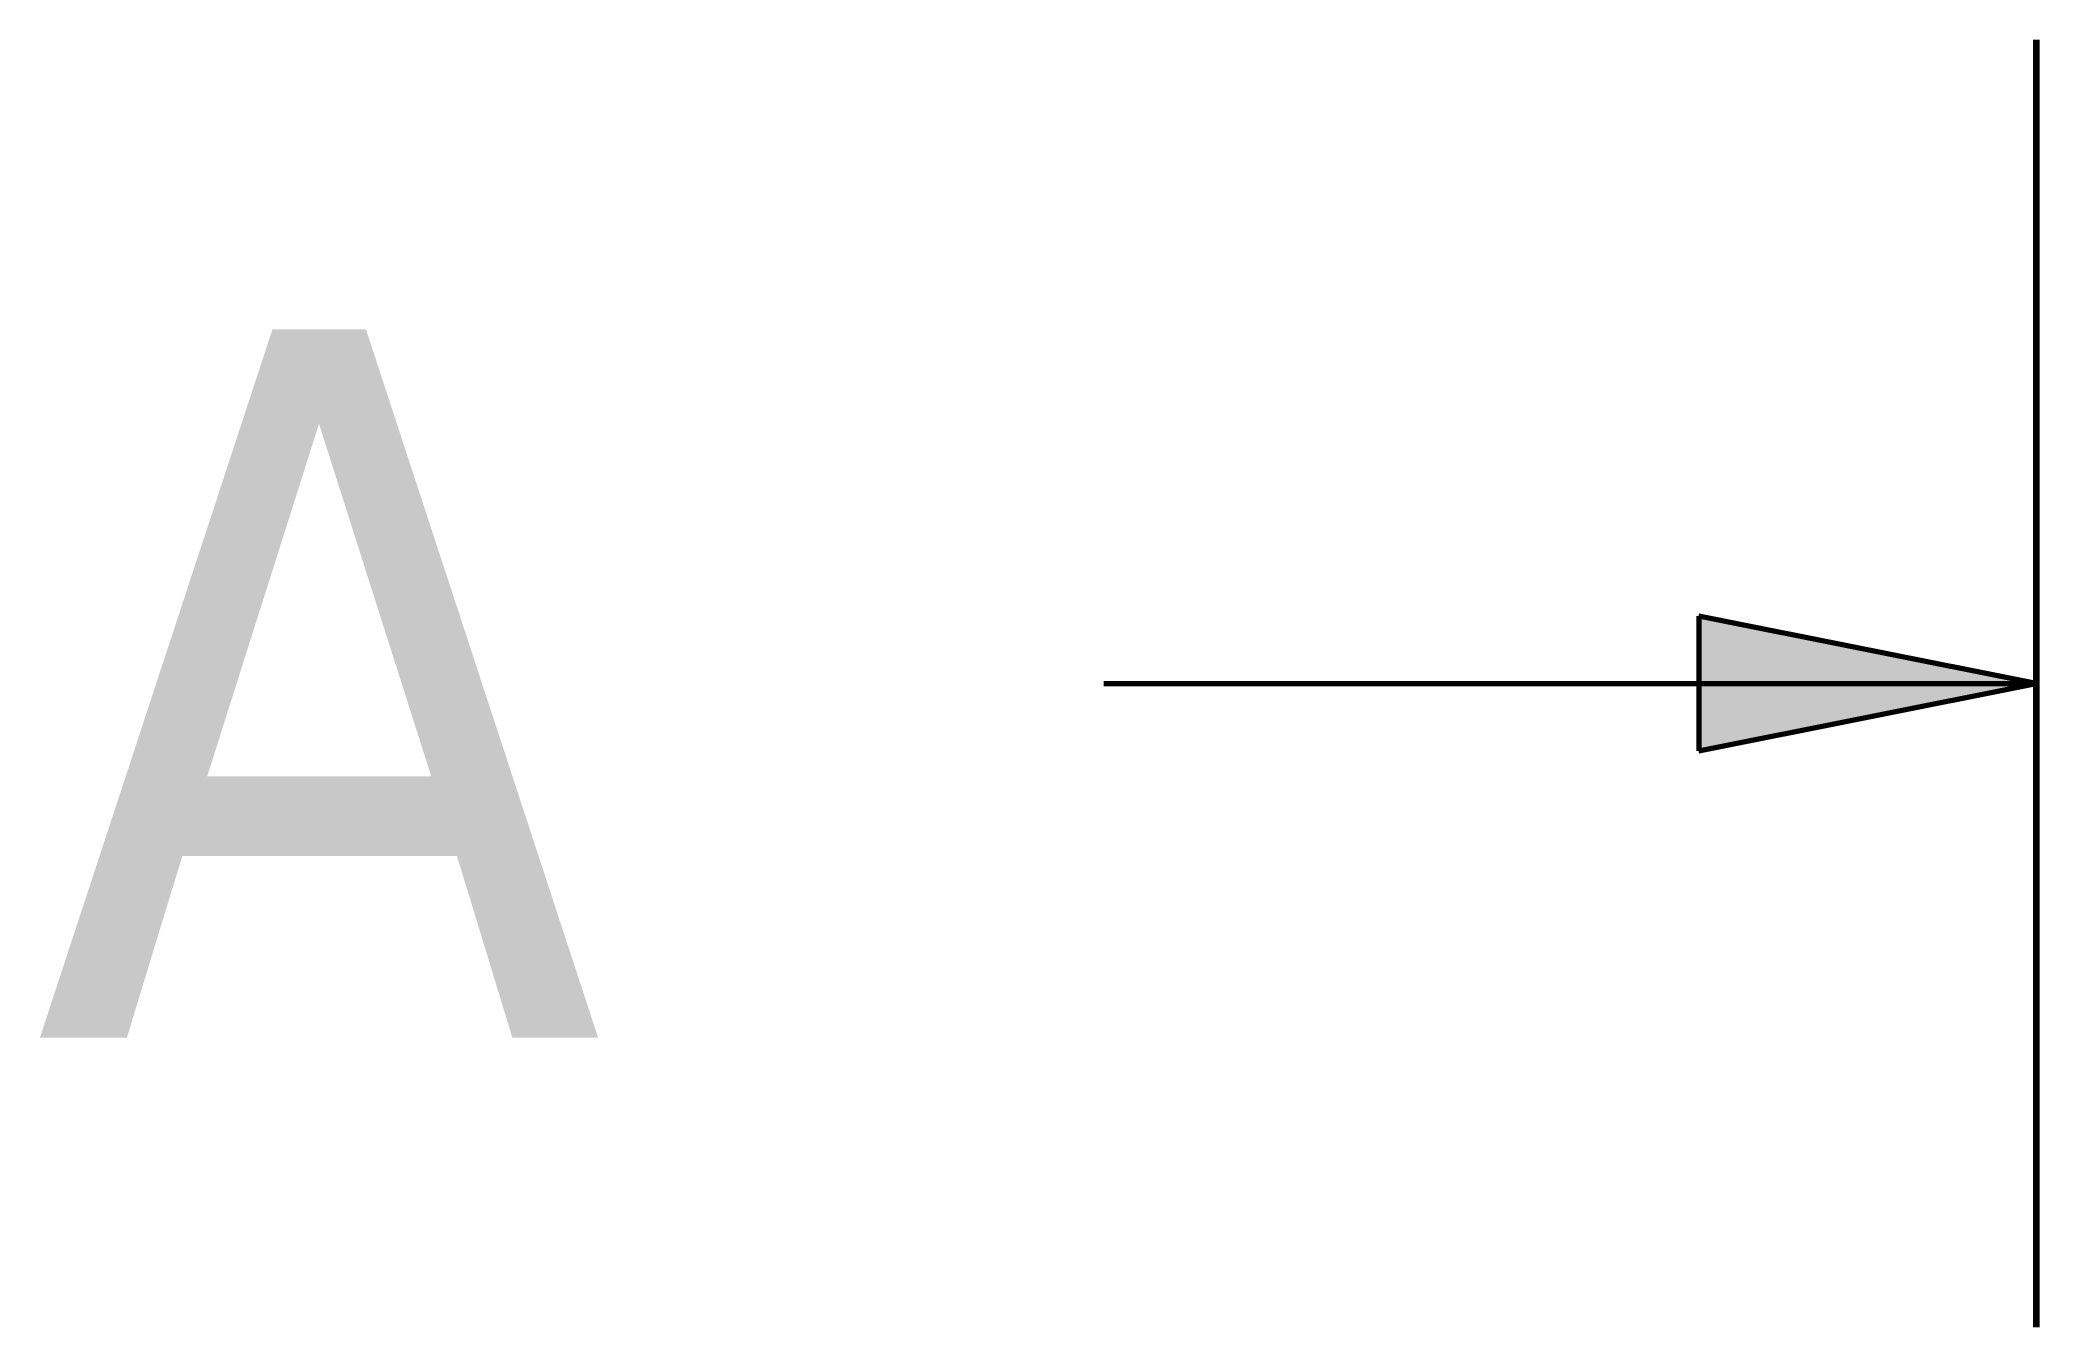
# Paper-space layout 'Sheet' of a CAD drawing. Header units: millimetres. Extents: x 140 to 365, y 138 to 238.
# Drawn here: x 140.06 to 154.86, y 228.36 to 237.9 of the extents above.
import ezdxf

# ---------------------------------------------------------------- set-up
doc = ezdxf.new("R2010")
doc.units = ezdxf.units.MM
doc.linetypes.add('Chain', pattern=[13.68, 9.12, -1.14, 2.28, -1.14])
doc.layers.add('Section Line (ISO)', color=7, linetype='Chain', lineweight=70)

psp = doc.layouts.new('Sheet')

# ---------------------------------------------------------------- hatches: boundary and pattern name
at = {"layer": 'Section Line (ISO)', "linetype": 'Continuous'}
psp.add_hatch(color=256, dxfattribs=at).paths.add_polyline_path([(152.359, 232.634), (154.859, 233.134), (152.359, 233.634)])

# ---------------------------------------------------------------- linework, layer by layer
at = {"layer": 'Section Line (ISO)', "linetype": 'Continuous', "lineweight": 140}
psp.add_line((154.859, 237.903), (154.859, 228.365), dxfattribs=at)
at = {"layer": 'Section Line (ISO)', "linetype": 'Continuous'}
for p, q in [((152.359, 233.634), (152.359, 232.634)), ((154.859, 233.134), (152.359, 233.634)), ((147.949, 233.134), (152.359, 233.134)), ((152.359, 232.634), (154.859, 233.134)), ((152.359, 233.134), (154.859, 233.134))]:
    psp.add_line(p, q, dxfattribs=at)

# ---------------------------------------------------------------- texts
at = {"layer": 'Section Line (ISO)', "insert": (140.016, 235.759), "char_height": 5.25, "attachment_point": 1}
psp.add_mtext('\\fTahoma|b0|i0;\\W1.;A', dxfattribs=at)

doc.saveas('drawing.dxf')
